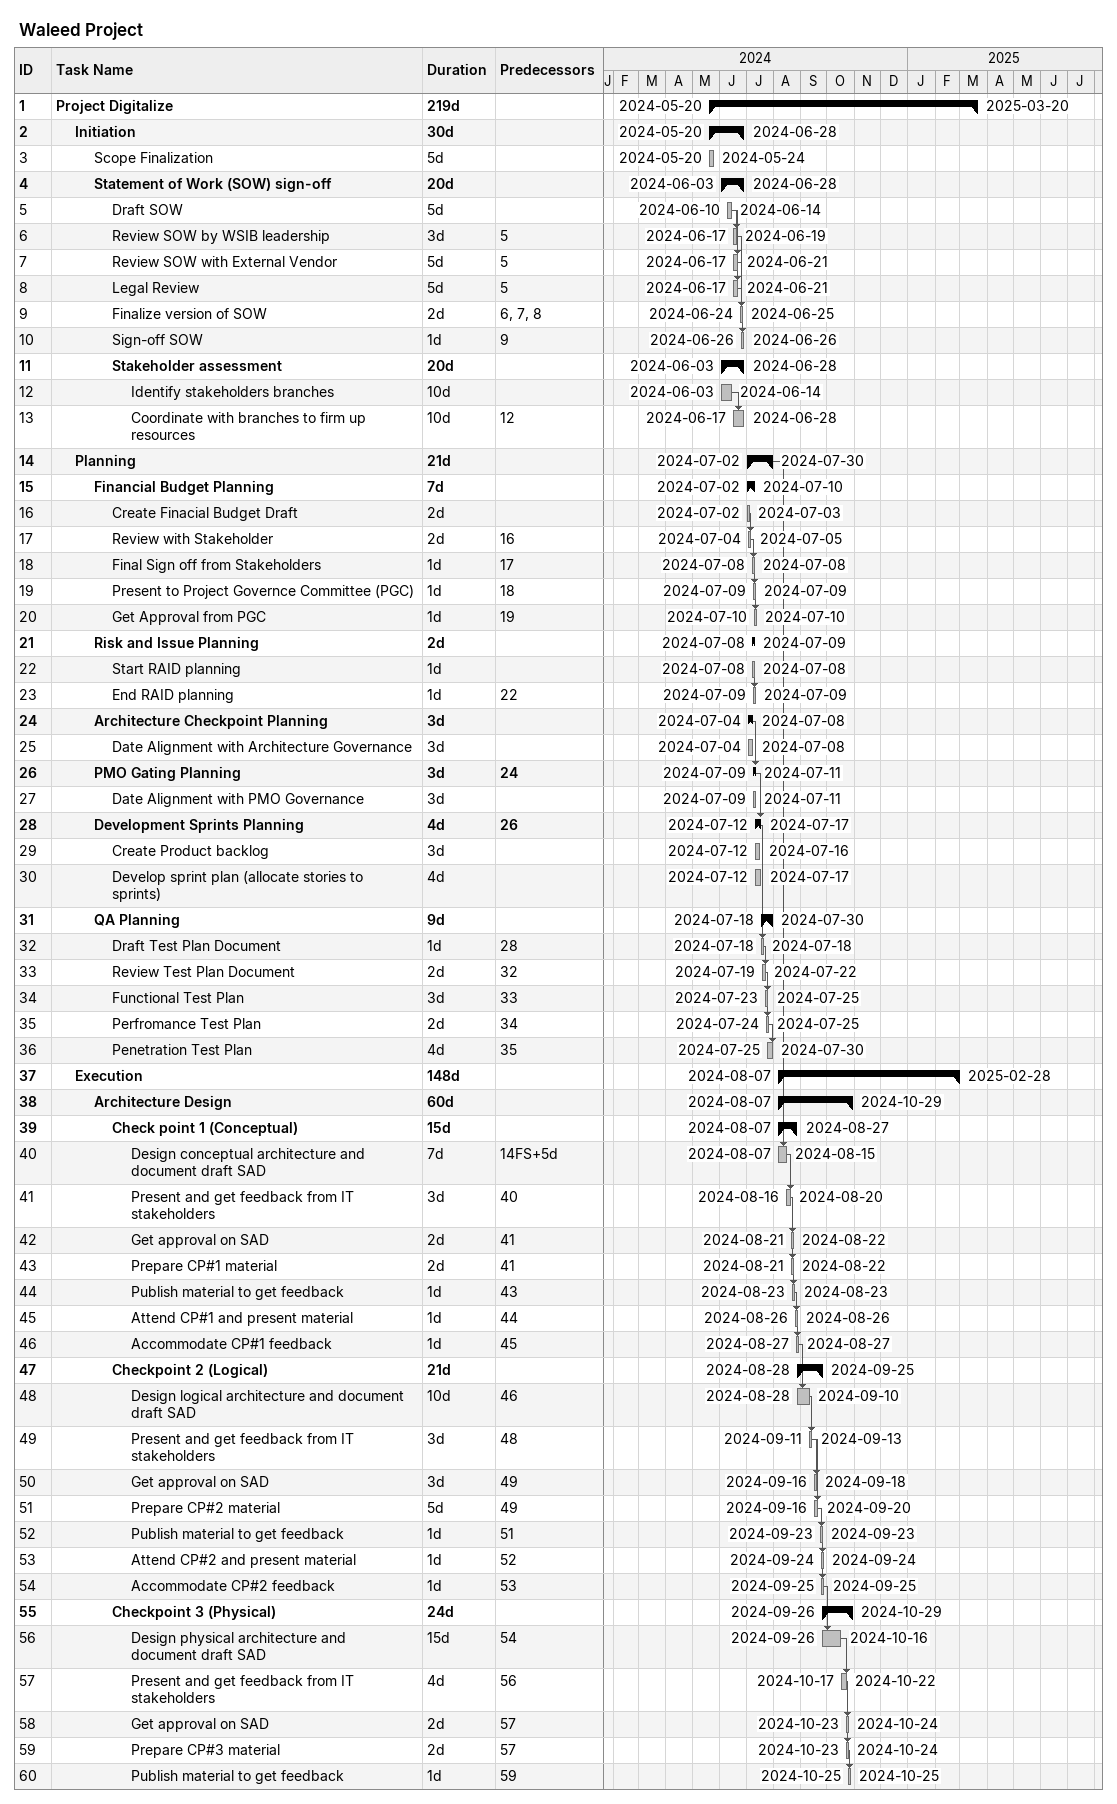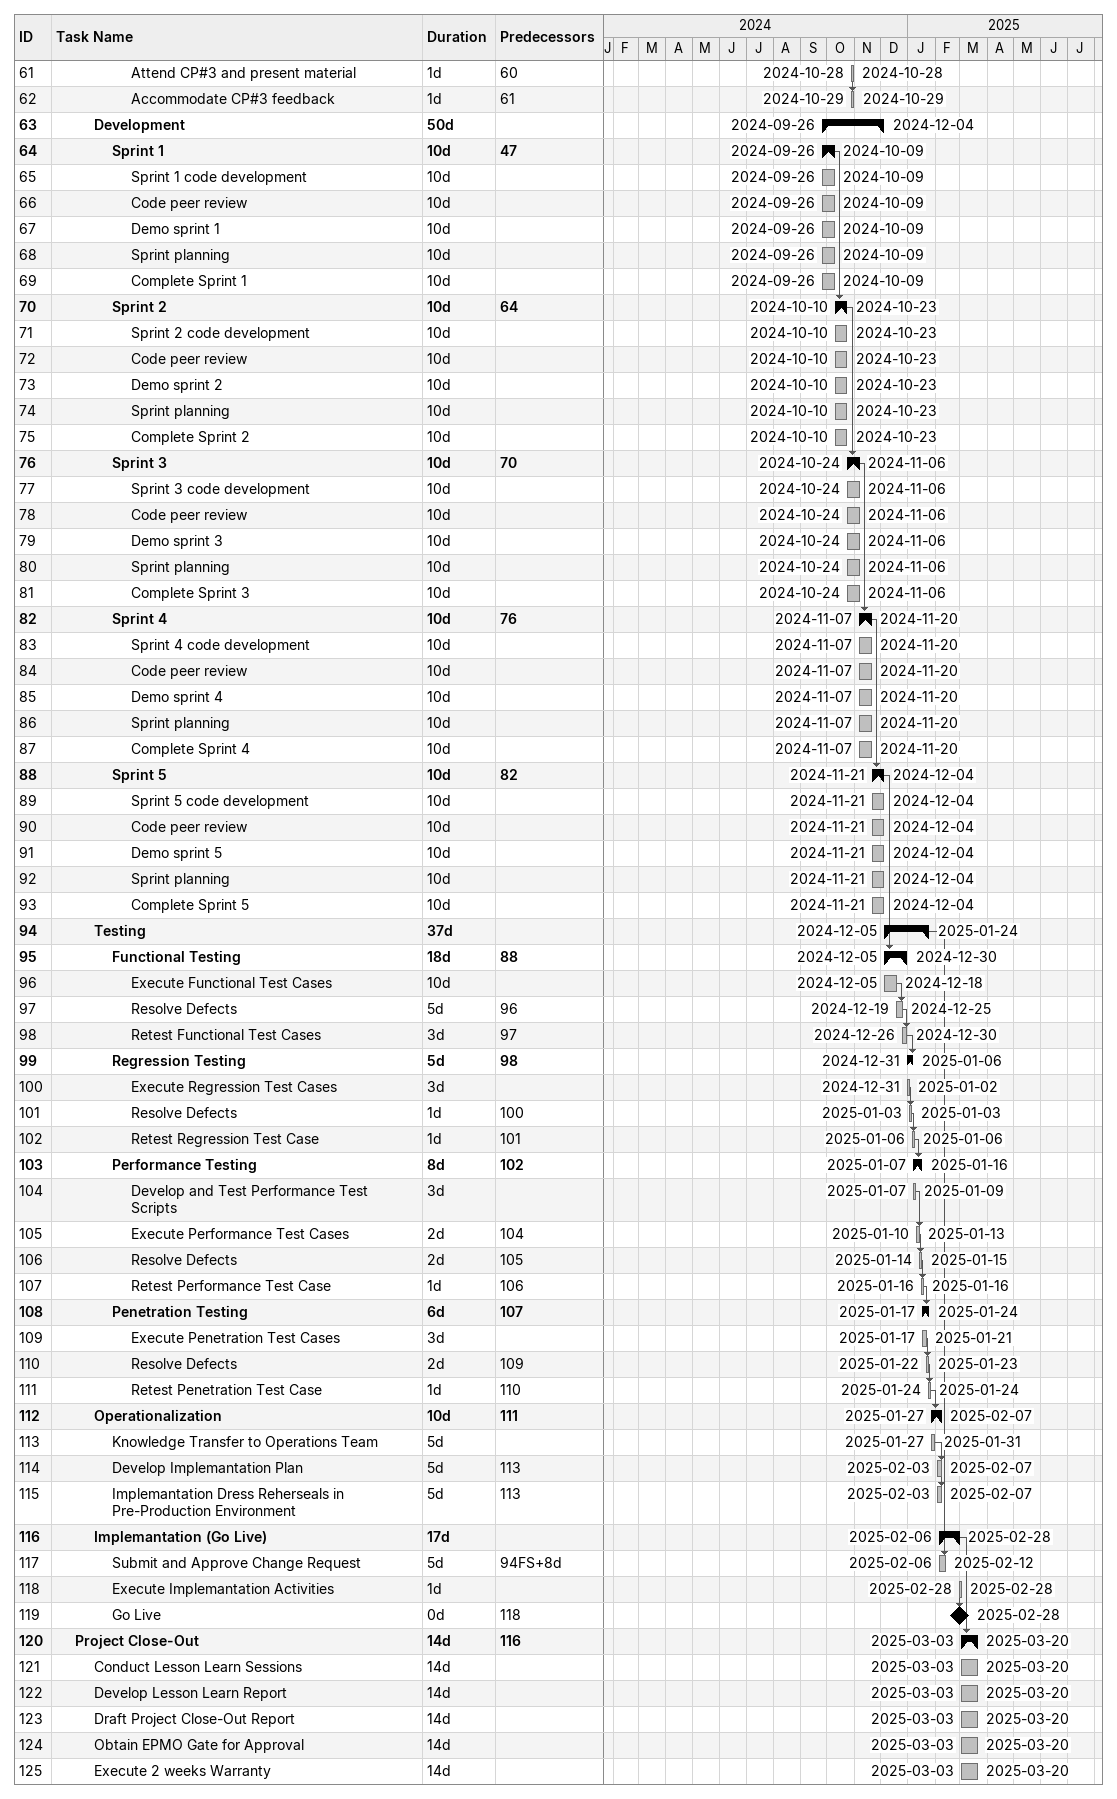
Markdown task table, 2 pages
Waleed Project

| ID | Level | Task | Duration | Start | Finish | Predecessors |
|---|---|---|---|---|---|---|
| 1 | 1 | **Project Digitalize** | 219d | 2024-05-20 | 2025-03-20 |  |
| 2 | 2 | **Initiation** | 30d | 2024-05-20 | 2024-06-28 |  |
| 3 | 3 | Scope Finalization | 5d | 2024-05-20 | 2024-05-24 |  |
| 4 | 3 | **Statement of Work (SOW) sign-off** | 20d | 2024-06-03 | 2024-06-28 |  |
| 5 | 4 | Draft SOW | 5d | 2024-06-10 | 2024-06-14 |  |
| 6 | 4 | Review SOW by WSIB leadership | 3d | 2024-06-17 | 2024-06-19 | 5 |
| 7 | 4 | Review SOW with External Vendor | 5d | 2024-06-17 | 2024-06-21 | 5 |
| 8 | 4 | Legal Review | 5d | 2024-06-17 | 2024-06-21 | 5 |
| 9 | 4 | Finalize version of SOW | 2d | 2024-06-24 | 2024-06-25 | 6, 7, 8 |
| 10 | 4 | Sign-off SOW | 1d | 2024-06-26 | 2024-06-26 | 9 |
| 11 | 4 | **Stakeholder assessment** | 20d | 2024-06-03 | 2024-06-28 |  |
| 12 | 5 | Identify stakeholders branches | 10d | 2024-06-03 | 2024-06-14 |  |
| 13 | 5 | Coordinate with branches to firm up resources | 10d | 2024-06-17 | 2024-06-28 | 12 |
| 14 | 2 | **Planning** | 21d | 2024-07-02 | 2024-07-30 |  |
| 15 | 3 | **Financial Budget Planning** | 7d | 2024-07-02 | 2024-07-10 |  |
| 16 | 4 | Create Finacial Budget Draft | 2d | 2024-07-02 | 2024-07-03 |  |
| 17 | 4 | Review with Stakeholder | 2d | 2024-07-04 | 2024-07-05 | 16 |
| 18 | 4 | Final Sign off from Stakeholders | 1d | 2024-07-08 | 2024-07-08 | 17 |
| 19 | 4 | Present to Project Governce Committee (PGC) | 1d | 2024-07-09 | 2024-07-09 | 18 |
| 20 | 4 | Get Approval from PGC | 1d | 2024-07-10 | 2024-07-10 | 19 |
| 21 | 3 | **Risk and Issue Planning** | 2d | 2024-07-08 | 2024-07-09 |  |
| 22 | 4 | Start RAID planning | 1d | 2024-07-08 | 2024-07-08 |  |
| 23 | 4 | End RAID planning | 1d | 2024-07-09 | 2024-07-09 | 22 |
| 24 | 3 | **Architecture Checkpoint Planning** | 3d | 2024-07-04 | 2024-07-08 |  |
| 25 | 4 | Date Alignment with Architecture Governance | 3d | 2024-07-04 | 2024-07-08 |  |
| 26 | 3 | **PMO Gating Planning** | 3d | 2024-07-09 | 2024-07-11 | 24 |
| 27 | 4 | Date Alignment with PMO Governance | 3d | 2024-07-09 | 2024-07-11 |  |
| 28 | 3 | **Development Sprints Planning** | 4d | 2024-07-12 | 2024-07-17 | 26 |
| 29 | 4 | Create Product backlog | 3d | 2024-07-12 | 2024-07-16 |  |
| 30 | 4 | Develop sprint plan (allocate stories to sprints) | 4d | 2024-07-12 | 2024-07-17 |  |
| 31 | 3 | **QA Planning** | 9d | 2024-07-18 | 2024-07-30 |  |
| 32 | 4 | Draft Test Plan Document | 1d | 2024-07-18 | 2024-07-18 | 28 |
| 33 | 4 | Review Test Plan Document | 2d | 2024-07-19 | 2024-07-22 | 32 |
| 34 | 4 | Functional Test Plan | 3d | 2024-07-23 | 2024-07-25 | 33 |
| 35 | 4 | Perfromance Test Plan | 2d | 2024-07-24 | 2024-07-25 | 34 |
| 36 | 4 | Penetration Test Plan | 4d | 2024-07-25 | 2024-07-30 | 35 |
| 37 | 2 | **Execution** | 148d | 2024-08-07 | 2025-02-28 |  |
| 38 | 3 | **Architecture Design** | 60d | 2024-08-07 | 2024-10-29 |  |
| 39 | 4 | **Check point 1 (Conceptual)** | 15d | 2024-08-07 | 2024-08-27 |  |
| 40 | 5 | Design conceptual architecture and document draft SAD | 7d | 2024-08-07 | 2024-08-15 | 14FS+5d |
| 41 | 5 | Present and get feedback from IT stakeholders | 3d | 2024-08-16 | 2024-08-20 | 40 |
| 42 | 5 | Get approval on SAD | 2d | 2024-08-21 | 2024-08-22 | 41 |
| 43 | 5 | Prepare CP#1 material | 2d | 2024-08-21 | 2024-08-22 | 41 |
| 44 | 5 | Publish material to get feedback | 1d | 2024-08-23 | 2024-08-23 | 43 |
| 45 | 5 | Attend CP#1 and present material | 1d | 2024-08-26 | 2024-08-26 | 44 |
| 46 | 5 | Accommodate CP#1 feedback | 1d | 2024-08-27 | 2024-08-27 | 45 |
| 47 | 4 | **Checkpoint 2 (Logical)** | 21d | 2024-08-28 | 2024-09-25 |  |
| 48 | 5 | Design logical architecture and document draft SAD | 10d | 2024-08-28 | 2024-09-10 | 46 |
| 49 | 5 | Present and get feedback from IT stakeholders | 3d | 2024-09-11 | 2024-09-13 | 48 |
| 50 | 5 | Get approval on SAD | 3d | 2024-09-16 | 2024-09-18 | 49 |
| 51 | 5 | Prepare CP#2 material | 5d | 2024-09-16 | 2024-09-20 | 49 |
| 52 | 5 | Publish material to get feedback | 1d | 2024-09-23 | 2024-09-23 | 51 |
| 53 | 5 | Attend CP#2 and present material | 1d | 2024-09-24 | 2024-09-24 | 52 |
| 54 | 5 | Accommodate CP#2 feedback | 1d | 2024-09-25 | 2024-09-25 | 53 |
| 55 | 4 | **Checkpoint 3 (Physical)** | 24d | 2024-09-26 | 2024-10-29 |  |
| 56 | 5 | Design physical architecture and document draft SAD | 15d | 2024-09-26 | 2024-10-16 | 54 |
| 57 | 5 | Present and get feedback from IT stakeholders | 4d | 2024-10-17 | 2024-10-22 | 56 |
| 58 | 5 | Get approval on SAD | 2d | 2024-10-23 | 2024-10-24 | 57 |
| 59 | 5 | Prepare CP#3 material | 2d | 2024-10-23 | 2024-10-24 | 57 |
| 60 | 5 | Publish material to get feedback | 1d | 2024-10-25 | 2024-10-25 | 59 |
| 61 | 5 | Attend CP#3 and present material | 1d | 2024-10-28 | 2024-10-28 | 60 |
| 62 | 5 | Accommodate CP#3 feedback | 1d | 2024-10-29 | 2024-10-29 | 61 |
| 63 | 3 | **Development** | 50d | 2024-09-26 | 2024-12-04 |  |
| 64 | 4 | **Sprint 1** | 10d | 2024-09-26 | 2024-10-09 | 47 |
| 65 | 5 | Sprint 1 code development | 10d | 2024-09-26 | 2024-10-09 |  |
| 66 | 5 | Code peer review | 10d | 2024-09-26 | 2024-10-09 |  |
| 67 | 5 | Demo sprint 1 | 10d | 2024-09-26 | 2024-10-09 |  |
| 68 | 5 | Sprint planning | 10d | 2024-09-26 | 2024-10-09 |  |
| 69 | 5 | Complete Sprint 1 | 10d | 2024-09-26 | 2024-10-09 |  |
| 70 | 4 | **Sprint 2** | 10d | 2024-10-10 | 2024-10-23 | 64 |
| 71 | 5 | Sprint 2 code development | 10d | 2024-10-10 | 2024-10-23 |  |
| 72 | 5 | Code peer review | 10d | 2024-10-10 | 2024-10-23 |  |
| 73 | 5 | Demo sprint 2 | 10d | 2024-10-10 | 2024-10-23 |  |
| 74 | 5 | Sprint planning | 10d | 2024-10-10 | 2024-10-23 |  |
| 75 | 5 | Complete Sprint 2 | 10d | 2024-10-10 | 2024-10-23 |  |
| 76 | 4 | **Sprint 3** | 10d | 2024-10-24 | 2024-11-06 | 70 |
| 77 | 5 | Sprint 3 code development | 10d | 2024-10-24 | 2024-11-06 |  |
| 78 | 5 | Code peer review | 10d | 2024-10-24 | 2024-11-06 |  |
| 79 | 5 | Demo sprint 3 | 10d | 2024-10-24 | 2024-11-06 |  |
| 80 | 5 | Sprint planning | 10d | 2024-10-24 | 2024-11-06 |  |
| 81 | 5 | Complete Sprint 3 | 10d | 2024-10-24 | 2024-11-06 |  |
| 82 | 4 | **Sprint 4** | 10d | 2024-11-07 | 2024-11-20 | 76 |
| 83 | 5 | Sprint 4 code development | 10d | 2024-11-07 | 2024-11-20 |  |
| 84 | 5 | Code peer review | 10d | 2024-11-07 | 2024-11-20 |  |
| 85 | 5 | Demo sprint 4 | 10d | 2024-11-07 | 2024-11-20 |  |
| 86 | 5 | Sprint planning | 10d | 2024-11-07 | 2024-11-20 |  |
| 87 | 5 | Complete Sprint 4 | 10d | 2024-11-07 | 2024-11-20 |  |
| 88 | 4 | **Sprint 5** | 10d | 2024-11-21 | 2024-12-04 | 82 |
| 89 | 5 | Sprint 5 code development | 10d | 2024-11-21 | 2024-12-04 |  |
| 90 | 5 | Code peer review | 10d | 2024-11-21 | 2024-12-04 |  |
| 91 | 5 | Demo sprint 5 | 10d | 2024-11-21 | 2024-12-04 |  |
| 92 | 5 | Sprint planning | 10d | 2024-11-21 | 2024-12-04 |  |
| 93 | 5 | Complete Sprint 5 | 10d | 2024-11-21 | 2024-12-04 |  |
| 94 | 3 | **Testing** | 37d | 2024-12-05 | 2025-01-24 |  |
| 95 | 4 | **Functional Testing** | 18d | 2024-12-05 | 2024-12-30 | 88 |
| 96 | 5 | Execute Functional Test Cases | 10d | 2024-12-05 | 2024-12-18 |  |
| 97 | 5 | Resolve Defects | 5d | 2024-12-19 | 2024-12-25 | 96 |
| 98 | 5 | Retest Functional Test Cases | 3d | 2024-12-26 | 2024-12-30 | 97 |
| 99 | 4 | **Regression Testing** | 5d | 2024-12-31 | 2025-01-06 | 98 |
| 100 | 5 | Execute Regression Test Cases | 3d | 2024-12-31 | 2025-01-02 |  |
| 101 | 5 | Resolve Defects | 1d | 2025-01-03 | 2025-01-03 | 100 |
| 102 | 5 | Retest Regression Test Case | 1d | 2025-01-06 | 2025-01-06 | 101 |
| 103 | 4 | **Performance Testing** | 8d | 2025-01-07 | 2025-01-16 | 102 |
| 104 | 5 | Develop and Test Performance Test Scripts | 3d | 2025-01-07 | 2025-01-09 |  |
| 105 | 5 | Execute Performance Test Cases | 2d | 2025-01-10 | 2025-01-13 | 104 |
| 106 | 5 | Resolve Defects | 2d | 2025-01-14 | 2025-01-15 | 105 |
| 107 | 5 | Retest Performance Test Case | 1d | 2025-01-16 | 2025-01-16 | 106 |
| 108 | 4 | **Penetration Testing** | 6d | 2025-01-17 | 2025-01-24 | 107 |
| 109 | 5 | Execute Penetration Test Cases | 3d | 2025-01-17 | 2025-01-21 |  |
| 110 | 5 | Resolve Defects | 2d | 2025-01-22 | 2025-01-23 | 109 |
| 111 | 5 | Retest Penetration Test Case | 1d | 2025-01-24 | 2025-01-24 | 110 |
| 112 | 3 | **Operationalization** | 10d | 2025-01-27 | 2025-02-07 | 111 |
| 113 | 4 | Knowledge Transfer to Operations Team | 5d | 2025-01-27 | 2025-01-31 |  |
| 114 | 4 | Develop Implemantation Plan | 5d | 2025-02-03 | 2025-02-07 | 113 |
| 115 | 4 | Implemantation Dress Reherseals in Pre-Production Environment | 5d | 2025-02-03 | 2025-02-07 | 113 |
| 116 | 3 | **Implemantation (Go Live)** | 17d | 2025-02-06 | 2025-02-28 |  |
| 117 | 4 | Submit and Approve Change Request | 5d | 2025-02-06 | 2025-02-12 | 94FS+8d |
| 118 | 4 | Execute Implemantation Activities | 1d | 2025-02-28 | 2025-02-28 |  |
| 119 | 4 | Go Live | 0d | 2025-02-28 | 2025-02-28 | 118 |
| 120 | 2 | **Project Close-Out** | 14d | 2025-03-03 | 2025-03-20 | 116 |
| 121 | 3 | Conduct Lesson Learn Sessions | 14d | 2025-03-03 | 2025-03-20 |  |
| 122 | 3 | Develop Lesson Learn Report | 14d | 2025-03-03 | 2025-03-20 |  |
| 123 | 3 | Draft Project Close-Out Report | 14d | 2025-03-03 | 2025-03-20 |  |
| 124 | 3 | Obtain EPMO Gate for Approval | 14d | 2025-03-03 | 2025-03-20 |  |
| 125 | 3 | Execute 2 weeks Warranty | 14d | 2025-03-03 | 2025-03-20 |  |
